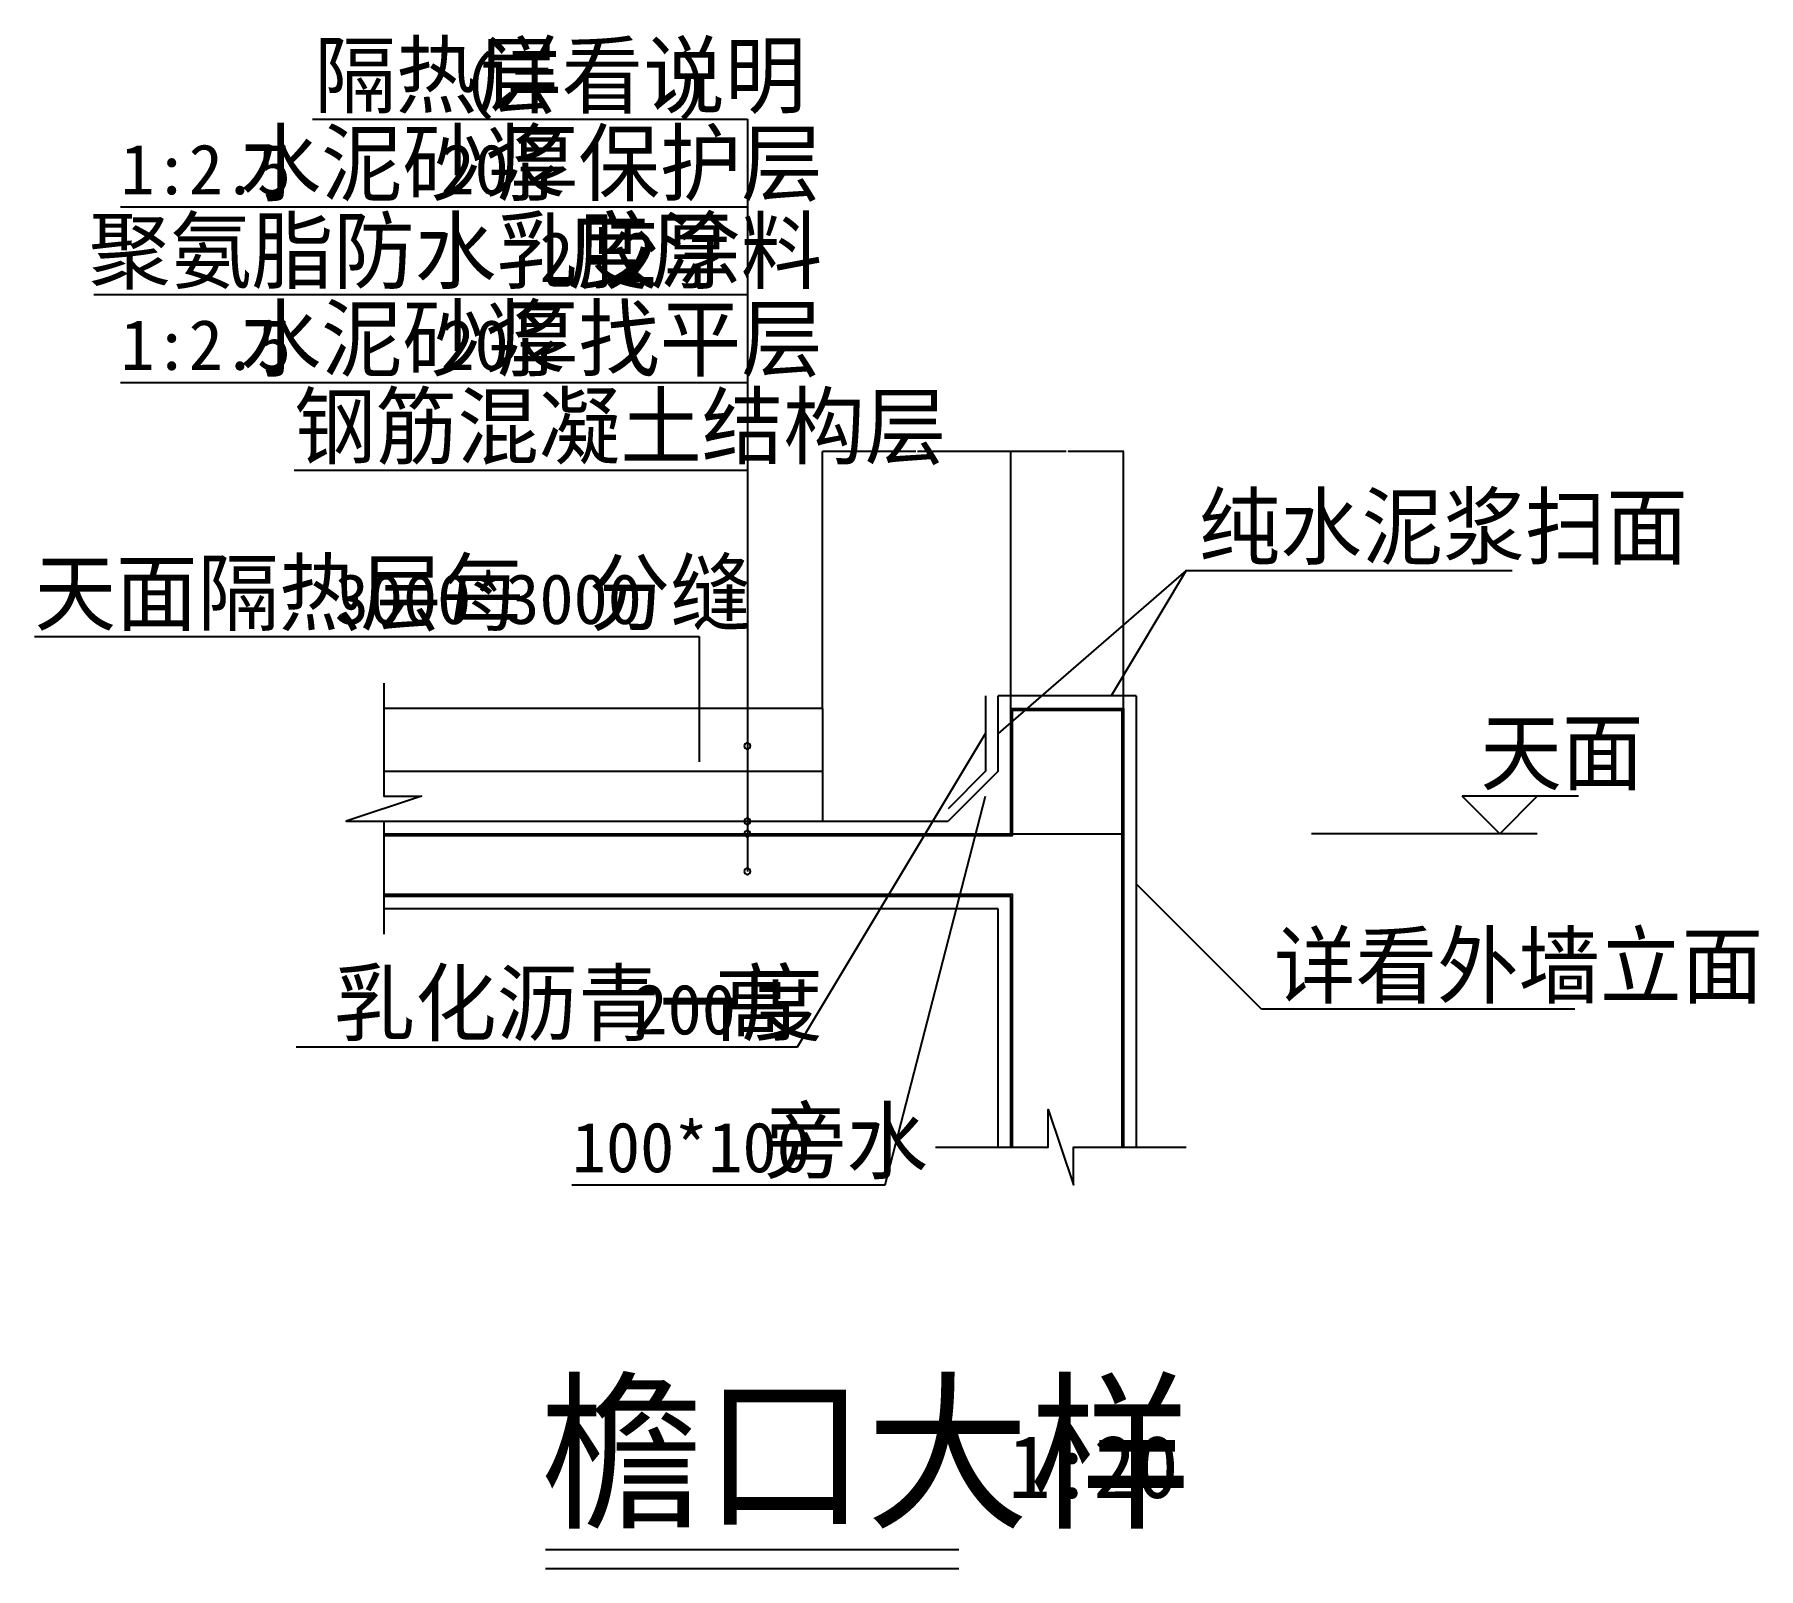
# Model space of a CAD drawing. Header units: metres. Extents: x -8735 to -5985, y -10987 to -8540.
import ezdxf

# ---------------------------------------------------------------- set-up
doc = ezdxf.new("R2010")
doc.units = ezdxf.units.M
for name, color, linetype in [('PUB_DIM', 3, 'Continuous'), ('PUB_TEXT', 7, 'Continuous'), ('PUB_WALL', 255, 'Continuous'), ('S_E_COLUMN', 4, 'Continuous'), ('S_FLOOR', 2, 'Continuous'), ('S_SURFACE', 6, 'Continuous')]:
    doc.layers.add(name, color=color, linetype=linetype)
doc.dimstyles.get("Standard").update_dxf_attribs({"dimtxt": 2.5, "dimasz": 2.5, "dimexe": 1.25, "dimexo": 0.625, "dimtad": 1, "dimcen": 2.5, "dimazin": 3, "dimtfac": 1, "dimtmove": 0, "dimatfit": 3})

# ---------------------------------------------------------------- blocks, each defined once
blk = doc.blocks.new('*D1')
for p, q in [((-7329.16, -9204.93), (-7477.91, -9204.93)), ((-7477.66, -9614.95), (-7477.66, -9204.93)), ((-7177.41, -9204.93), (-7326.16, -9204.93)), ((-7177.66, -9614.95), (-7177.66, -9204.93))]:
    blk.add_line(p, q)
at = {"layer": 'Defpoints'}
for p in [(-7177.66, -9204.93), (-7477.66, -9614.95), (-7177.66, -9614.95)]:
    blk.add_point(p, dxfattribs=at)
at = {"layer": 'PUB_DIM', "insert": (-7327.66, -9204.93), "char_height": 1, "attachment_point": 5}
blk.add_mtext('300', dxfattribs=at)
blk = doc.blocks.new('*D2')
for p, q in [((-7089.16, -9204.93), (-7177.91, -9204.93)), ((-7177.66, -9614.95), (-7177.66, -9204.93)), ((-6997.41, -9204.93), (-7086.16, -9204.93)), ((-6997.66, -9614.95), (-6997.66, -9204.93))]:
    blk.add_line(p, q)
at = {"layer": 'Defpoints'}
for p in [(-6997.66, -9204.93), (-7177.66, -9614.95), (-6997.66, -9614.95)]:
    blk.add_point(p, dxfattribs=at)
at = {"layer": 'PUB_DIM', "insert": (-7087.66, -9204.93), "char_height": 1, "attachment_point": 5}
blk.add_mtext('180', dxfattribs=at)
blk = doc.blocks.new('*D3')
for p, q in [((-6997.66, -9614.95), (-6997.66, -9714.95)), ((-6997.91, -9714.95), (-6998.16, -9714.95)), ((-6997.66, -9814.95), (-6997.66, -9714.95)), ((-6997.66, -9714.95), (-6997.66, -9714.95)), ((-6997.41, -9714.95), (-6997.16, -9714.95))]:
    blk.add_line(p, q)
at = {"layer": 'Defpoints'}
for p in [(-6997.66, -9614.95), (-6997.66, -9714.95), (-6997.66, -9814.95)]:
    blk.add_point(p, dxfattribs=at)
at = {"layer": 'PUB_DIM', "insert": (-6997.66, -9713.825), "char_height": 1, "attachment_point": 5}
blk.add_mtext('0', dxfattribs=at)

msp = doc.modelspace()

# ---------------------------------------------------------------- linework, layer by layer
for points in [[(-7919.69, -10956.73), (-7260.44, -10956.73)], [(-7919.69, -10987), (-7260.44, -10987)]]:
    msp.add_lwpolyline(points)
at = {"layer": 'PUB_DIM'}
for p, q in [((-6272.06, -9754.77), (-6457.66, -9754.95)), ((-6397.66, -9814.95), (-6457.66, -9754.95)), ((-6337.66, -9754.95), (-6397.66, -9814.95)), ((-6337.66, -9814.95), (-6697.66, -9814.95))]:
    msp.add_line(p, q, dxfattribs=at)
at = {"layer": 'PUB_WALL'}
for points in [[(-8177.66, -9817.95), (-7174.66, -9817.95), (-7174.66, -9617.95), (-7000.66, -9617.95), (-7000.66, -10314.95)], [(-7174.66, -10314.95), (-7174.66, -9911.95), (-8177.66, -9911.95)]]:
    msp.add_lwpolyline(points, dxfattribs=at)
at = {"layer": 'S_E_COLUMN'}
for p, q in [((-7477.66, -9614.95), (-8177.66, -9614.95)), ((-7477.66, -9614.95), (-7477.66, -9794.95)), ((-8177.66, -9714.95), (-7477.66, -9714.95))]:
    msp.add_line(p, q, dxfattribs=at)
at = {"layer": 'S_FLOOR'}
for p, q in [((-7177.66, -9614.95), (-6997.66, -9614.95)), ((-7177.66, -9814.95), (-7177.66, -9614.95)), ((-6997.66, -9614.95), (-6997.66, -10314.95)), ((-8177.66, -9814.95), (-7177.66, -9814.95)), ((-7177.66, -9914.95), (-8177.66, -9914.95)), ((-7177.66, -10314.95), (-7177.66, -9914.95))]:
    msp.add_line(p, q, dxfattribs=at)
at = {"layer": 'S_SURFACE'}
for p, q in [((-8291.24, -8674.95), (-7597.66, -8674.95)), ((-7597.66, -8674.95), (-7597.66, -9874.95)), ((-8597.66, -8814.95), (-7597.66, -8814.95)), ((-8640.42, -8954.95), (-7597.66, -8954.95)), ((-8597.66, -9094.95), (-7597.66, -9094.95)), ((-8320.56, -9234.95), (-7597.66, -9234.95)), ((-6897.66, -9394.95), (-7197.66, -9654.95)), ((-6897.66, -9394.95), (-7017.66, -9594.95)), ((-6897.66, -9394.95), (-6377.66, -9394.95)), ((-8734.87, -9500.37), (-7674.87, -9500.37)), ((-7674.87, -9500.37), (-7674.87, -9700.37)), ((-6977.66, -9594.95), (-7197.66, -9594.95)), ((-7197.66, -9714.95), (-7197.66, -9594.95)), ((-6977.66, -9594.95), (-6977.66, -10314.95)), ((-7517.66, -10154.95), (-7217.66, -9654.95)), ((-7197.66, -9714.95), (-7277.66, -9794.95)), ((-7377.66, -10374.95), (-7217.66, -9754.95)), ((-8177.66, -9794.95), (-7277.66, -9794.95)), ((-7177.66, -9814.95), (-6997.66, -9814.95)), ((-6777.66, -10094.95), (-6977.66, -9894.95)), ((-7197.66, -9934.95), (-8177.66, -9934.95)), ((-7197.66, -10314.95), (-7197.66, -9934.95)), ((-6277.66, -10094.95), (-6777.66, -10094.95)), ((-8317.66, -10154.95), (-7517.66, -10154.95)), ((-7877.66, -10374.95), (-7377.66, -10374.95))]:
    msp.add_line(p, q, dxfattribs=at)
for points in [[(-8177.66, -9574.95), (-8177.66, -9754.95), (-8117.66, -9754.95), (-8237.66, -9794.95), (-8177.66, -9794.95), (-8177.66, -9974.95)], [(-7217.66, -9594.95), (-7217.66, -9714.95), (-7277.66, -9774.95)], [(-7297.66, -10314.95), (-7117.66, -10314.95), (-7117.66, -10254.95), (-7077.66, -10374.95), (-7077.66, -10314.95), (-6897.66, -10314.95)]]:
    msp.add_lwpolyline(points, dxfattribs=at)
for points in [[(-7602.66, -9674.95, 1), (-7592.66, -9674.95, 1)], [(-7602.66, -9794.95, 1), (-7592.66, -9794.95, 1)], [(-7602.66, -9814.95, 1), (-7592.66, -9814.95, 1)], [(-7602.66, -9874.95, 1), (-7592.66, -9874.95, 1)]]:
    msp.add_lwpolyline(points, format="xyb", close=True, dxfattribs=at)

# ---------------------------------------------------------------- texts
at = {"layer": 'PUB_TEXT'}
for s, height, p in [('隔热层', 100, (-8288.46, -8654.95)), ('详看说明', 100, (-8023.91, -8654.95)), ('(', 80, (-8051.36, -8654.95)), (')', 80, (-7712.87, -8654.95)), ('水泥砂浆', 100, (-8407.46, -8794.95)), ('厚保护层', 100, (-7997.41, -8794.95)), ('1:2.5', 80, (-8597.66, -8794.95)), ('20', 80, (-8087.2, -8794.95)), ('聚氨脂防水乳胶涂料', 100, (-8648.3, -8934.95)), ('度', 100, (-7884.6, -8934.95)), ('厚', 100, (-7752.34, -8934.95)), ('2', 80, (-7929.31, -8934.95)), ('2', 80, (-7797.04, -8934.95)), ('水泥砂浆', 100, (-8407.46, -9074.95)), ('厚找平层', 100, (-7997.41, -9074.95)), ('1:2.5', 80, (-8597.66, -9074.95)), ('20', 80, (-8087.2, -9074.95)), ('钢筋混凝土结构层', 100, (-8320.45, -9214.95)), ('纯水泥浆扫面', 100, (-6877.66, -9374.95)), ('天面隔热层每', 100, (-8734.87, -9480.37)), ('分缝', 100, (-7850.82, -9480.37)), ('3000*3000', 80, (-8255.88, -9480.37)), ('天面', 100, (-6428.51, -9734.95)), ('详看外墙立面', 100, (-6757.66, -10074.95)), ('乳化沥青一度', 100, (-8257.66, -10134.95)), ('高', 100, (-7648.83, -10134.95)), ('200', 80, (-7779.29, -10134.95)), ('旁水', 100, (-7569.7, -10354.95)), ('100*100', 80, (-7877.66, -10354.95)), ('檐口大样', 200, (-7928.15, -10902.06)), ('1:20', 100, (-7181.96, -10874.54))]:
    msp.add_text(s, height=height, dxfattribs=at).set_placement(p)

# ---------------------------------------------------------------- dimensions: what is measured, and where the dimension line sits
at = {"layer": 'PUB_DIM'}
for base, p1, p2, picture, middle in [((-7177.66, -9204.93), (-7177.66, -9614.95), (-7477.66, -9614.95), '*D1', (-7327.66, -9204.93)), ((-6997.66, -9204.93), (-6997.66, -9614.95), (-7177.66, -9614.95), '*D2', (-7087.66, -9204.93)), ((-6997.66, -9714.95), (-6997.66, -9814.95), (-6997.66, -9614.95), '*D3', (-6997.66, -9713.825))]:
    dim = msp.add_linear_dim(base=base, p1=p1, p2=p2, dimstyle='Standard', dxfattribs=at)
    dim.commit()
    dim.dimension.update_dxf_attribs({"geometry": picture, "text_midpoint": middle})

doc.saveas('drawing.dxf')
